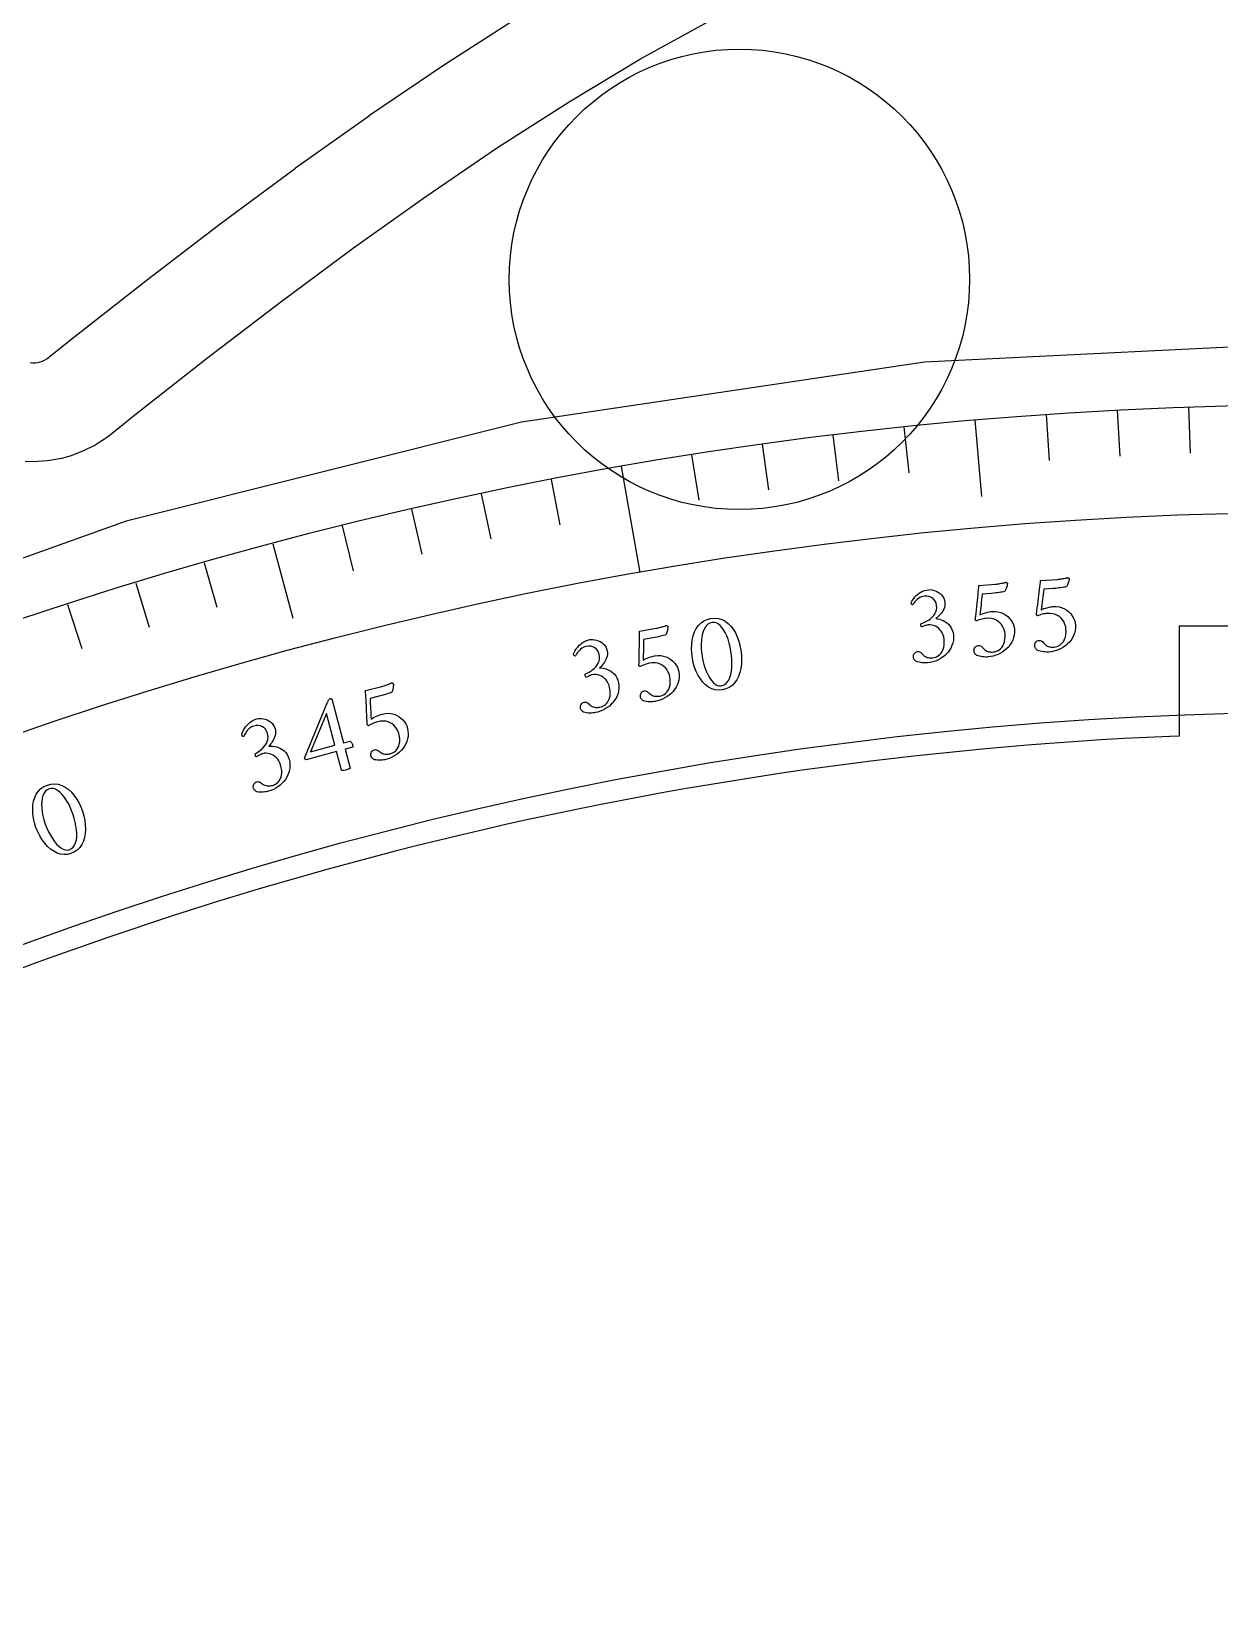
# Model space of a CAD drawing. Header units: millimetres. Extents: x -50 to 50, y -50 to 64.
# Drawn here: x -15.81 to -1.36, y 35.23 to 54.28 of the extents above; entities that cross this region are included whole.
import ezdxf

# ---------------------------------------------------------------- set-up
doc = ezdxf.new("R2010")
doc.units = ezdxf.units.MM
for name, color, linetype in [('CUT_INNER', 6, 'Continuous'), ('CUT_OUTER', 1, 'Continuous'), ('ENGRAVE', 7, 'Continuous'), ('ENGRAVE_FINE', 8, 'Continuous'), ('TEXT', 5, 'Continuous')]:
    doc.layers.add(name, color=color, linetype=linetype)

msp = doc.modelspace()

# ---------------------------------------------------------------- linework, layer by layer
at = {"layer": 'CUT_INNER'}
msp.add_lwpolyline([(1.85, 47.05), (-1.85, 47.05), (-1.85, 45.7124), (-1.9644, 45.7078), (-2.2448, 45.6949), (-2.5252, 45.6803), (-2.8054, 45.6639), (-3.0856, 45.6458), (-3.3656, 45.626), (-3.6455, 45.6045), (-3.9252, 45.5813), (-4.2048, 45.5564), (-4.4843, 45.5297), (-4.7636, 45.5013), (-5.0427, 45.4712), (-5.3216, 45.4394), (-5.6003, 45.4059), (-5.8788, 45.3707), (-6.1571, 45.3338), (-6.4351, 45.2952), (-6.7129, 45.2548), (-6.9905, 45.2128), (-7.2678, 45.169), (-7.5448, 45.1236), (-7.8215, 45.0765), (-8.0979, 45.0276), (-8.3741, 44.9771), (-8.6499, 44.9248), (-8.9254, 44.8709), (-9.2005, 44.8153), (-9.4753, 44.758), (-9.7498, 44.699), (-10.0239, 44.6384), (-10.2976, 44.576), (-10.5709, 44.512), (-10.8438, 44.4463), (-11.1163, 44.3789), (-11.3884, 44.3099), (-11.6601, 44.2392), (-11.9313, 44.1668), (-12.2021, 44.0928), (-12.4724, 44.0171), (-12.7423, 43.9397), (-13.0116, 43.8607), (-13.2805, 43.78), (-13.5489, 43.6977), (-13.8168, 43.6138), (-14.0841, 43.5282), (-14.3509, 43.4409), (-14.6172, 43.352), (-14.8829, 43.2615), (-15.1481, 43.1694), (-15.4127, 43.0756), (-15.6767, 42.9803), (-15.9402, 42.8833)], dxfattribs=at)
msp.add_circle((-7.2, 51.2658), 2.8, dxfattribs=at)
at = {"layer": 'CUT_OUTER'}
msp.add_lwpolyline([(-15.8267, 50.2544), (-15.7967, 50.252), (-15.7666, 50.2527), (-15.7367, 50.2564), (-15.7074, 50.2631), (-15.6789, 50.2726), (-15.6514, 50.285), (-15.6254, 50.3001), (-15.601, 50.3177), (-15.3011, 50.5576), (-14.4007, 51.2645), (-14.3993, 51.2656), (-13.5009, 51.9531), (-13.4991, 51.9545), (-12.6011, 52.6197), (-12.5988, 52.6214), (-11.7014, 53.2601), (-11.6986, 53.2621), (-10.8016, 53.8704), (-10.7983, 53.8726), (-9.9019, 54.4469)], dxfattribs=at)
at = {"layer": 'ENGRAVE'}
for points in [[(-15.8898, 49.0557), (-15.7695, 49.0523), (-15.7394, 49.053), (-15.6194, 49.0618), (-15.5895, 49.0655), (-15.471, 49.0862), (-15.4417, 49.0929), (-15.3258, 49.1254), (-15.2973, 49.1349), (-15.1852, 49.1789), (-15.1578, 49.1912), (-15.0507, 49.2462), (-15.0247, 49.2613), (-14.9236, 49.3266), (-14.8992, 49.3442), (-14.8513, 49.3807), (-14.5557, 49.6172), (-13.6655, 50.3161), (-12.7791, 50.9945), (-11.896, 51.6487), (-11.0166, 52.2746), (-10.141, 52.8685), (-9.2697, 53.4267), (-8.403, 53.946), (-7.5411, 54.4234)], [(0, 50.5), (-4.9499, 50.2568), (-9.8521, 49.5297), (-14.6594, 48.3255), (-18.1834, 47.0646)], [(-4.3356, 49.5557), (-4.2541, 48.6243)], [(-8.6381, 48.9893), (-8.4108, 47.7001)], [(-12.875, 48.05), (-12.633, 47.1468)]]:
    msp.add_lwpolyline(points, dxfattribs=at)
for radius in [49.745, 48.436, 46.005]:
    msp.add_circle((0, 0), radius, dxfattribs=at)
at = {"layer": 'ENGRAVE_FINE'}
for points in [[(-3.47, 49.6238), (-3.4309, 49.0642)], [(-2.6035, 49.6768), (-2.5741, 49.1166)], [(-1.7361, 49.7147), (-1.7165, 49.154)], [(-6.0624, 49.3742), (-5.994, 48.8174)], [(-5.1998, 49.4725), (-5.1411, 48.9146)], [(-6.9232, 49.2609), (-6.8451, 48.7053)], [(-7.7818, 49.1326), (-7.6941, 48.5785)], [(-9.4918, 48.831), (-9.3847, 48.2804)], [(-10.3426, 48.658), (-10.2259, 48.1092)], [(-11.1902, 48.47), (-11.064, 47.9234)], [(-12.0344, 48.2674), (-11.8987, 47.723)], [(-13.7116, 47.818), (-13.5569, 47.2787)], [(-14.544, 47.5714), (-14.38, 47.0349)], [(-15.3721, 47.3103), (-15.1987, 46.7768)]]:
    msp.add_lwpolyline(points, dxfattribs=at)
at = {"layer": 'TEXT'}
for points in [[(-3.3858, 47.2856), (-3.3465, 47.2861), (-3.3099, 47.2819), (-3.2761, 47.2728), (-3.2451, 47.259), (-3.217, 47.2416), (-3.192, 47.2215), (-3.1701, 47.1988), (-3.1513, 47.1736), (-3.136, 47.1467), (-3.1245, 47.1191), (-3.1168, 47.0909), (-3.113, 47.0619), (-3.1126, 47.0277), (-3.1161, 46.995), (-3.1234, 46.9636), (-3.1346, 46.9336), (-3.1489, 46.9054), (-3.1659, 46.879), (-3.1853, 46.8545), (-3.2074, 46.832), (-3.2315, 46.8116), (-3.2572, 46.7934), (-3.2846, 46.7774), (-3.3135, 46.7636), (-3.3436, 46.7523), (-3.3741, 46.7435), (-3.4052, 46.7373), (-3.4369, 46.7337), (-3.4509, 46.7332), (-3.4666, 46.7334), (-3.4841, 46.7345), (-3.5033, 46.7365), (-3.5229, 46.7394), (-3.5417, 46.7436), (-3.5596, 46.7489), (-3.5766, 46.7555), (-3.5799, 46.758), (-3.5841, 46.7619), (-3.589, 46.7671), (-3.5947, 46.7737), (-3.6002, 46.7811), (-3.6043, 46.7888), (-3.607, 46.7967), (-3.6083, 46.8049), (-3.6083, 46.819), (-3.606, 46.8318), (-3.6014, 46.8433), (-3.5946, 46.8537), (-3.5862, 46.8623), (-3.577, 46.8687), (-3.5671, 46.8729), (-3.5563, 46.8748), (-3.5431, 46.8745), (-3.5311, 46.8713), (-3.5203, 46.8653), (-3.5109, 46.8565), (-3.5021, 46.8466), (-3.4932, 46.8373), (-3.4843, 46.8287), (-3.4754, 46.8206), (-3.4645, 46.8123), (-3.4528, 46.8056), (-3.4402, 46.8005), (-3.4268, 46.7968), (-3.4131, 46.7945), (-3.3995, 46.793), (-3.3861, 46.7926), (-3.3728, 46.793), (-3.3548, 46.7956), (-3.3369, 46.8007), (-3.3191, 46.8083), (-3.3014, 46.8185), (-3.2845, 46.8315), (-3.2694, 46.8477), (-3.2559, 46.8671), (-3.2442, 46.8898), (-3.235, 46.9158), (-3.2291, 46.9456), (-3.2267, 46.9791), (-3.2277, 47.0163), (-3.2305, 47.0381), (-3.2361, 47.0601), (-3.2445, 47.0823), (-3.2555, 47.1048), (-3.2695, 47.1265), (-3.2867, 47.1461), (-3.3069, 47.1638), (-3.3303, 47.1795), (-3.3572, 47.192), (-3.3877, 47.2001), (-3.4221, 47.2038), (-3.4601, 47.2031), (-3.4723, 47.2018), (-3.4863, 47.1996), (-3.5021, 47.1965), (-3.5199, 47.1924), (-3.5372, 47.1878), (-3.5519, 47.1832), (-3.564, 47.1784), (-3.5734, 47.1736), (-3.5755, 47.1739), (-3.5775, 47.1749), (-3.5796, 47.1767), (-3.5816, 47.1793), (-3.5833, 47.1824), (-3.5847, 47.1856), (-3.5856, 47.1889), (-3.5861, 47.1923), (-3.5813, 47.2312), (-3.5765, 47.2702), (-3.5716, 47.3091), (-3.5668, 47.348), (-3.562, 47.3863), (-3.5574, 47.4232), (-3.553, 47.4588), (-3.5487, 47.4931), (-3.5447, 47.5252), (-3.5414, 47.5542), (-3.5385, 47.58), (-3.5363, 47.6027), (-3.3328, 47.6174), (-3.3186, 47.6186), (-3.3043, 47.6201), (-3.2898, 47.622), (-3.2751, 47.6242), (-3.261, 47.6266), (-3.2481, 47.629), (-3.2365, 47.6315), (-3.2261, 47.6339), (-3.2175, 47.636), (-3.2114, 47.6375), (-3.2077, 47.6384), (-3.2065, 47.6387), (-3.203, 47.6369), (-3.1997, 47.6353), (-3.1967, 47.6338), (-3.194, 47.6325), (-3.1918, 47.6311), (-3.1901, 47.6293), (-3.189, 47.6271), (-3.1885, 47.6245), (-3.1886, 47.6215), (-3.1893, 47.6169), (-3.1904, 47.6106), (-3.192, 47.6025), (-3.1942, 47.5934), (-3.1968, 47.5838), (-3.1999, 47.5737), (-3.2036, 47.5632), (-3.2077, 47.5528), (-3.2123, 47.543), (-3.2174, 47.5339), (-3.223, 47.5255), (-3.2377, 47.5231), (-3.2538, 47.5206), (-3.2713, 47.5179), (-3.2903, 47.5152), (-3.3108, 47.5126), (-3.3331, 47.5101), (-3.3572, 47.5079), (-3.3831, 47.5059), (-3.4987, 47.4975), (-3.5027, 47.4663), (-3.5066, 47.4347), (-3.5104, 47.4029), (-3.5141, 47.3709), (-3.5178, 47.3391), (-3.5216, 47.3081), (-3.5256, 47.2779), (-3.5297, 47.2484), (-3.515, 47.2549), (-3.498, 47.2611), (-3.4789, 47.2671), (-3.4575, 47.2727), (-3.4361, 47.2776), (-3.417, 47.2814), (-3.4002, 47.2841), (-3.3858, 47.2856)], [(-4.8987, 47.4917), (-4.8805, 47.4923), (-4.8612, 47.4905), (-4.8407, 47.4862), (-4.8192, 47.4795), (-4.7976, 47.4703), (-4.7774, 47.4586), (-4.7584, 47.4444), (-4.7407, 47.4276), (-4.7254, 47.4084), (-4.7137, 47.3868), (-4.7056, 47.3626), (-4.701, 47.336), (-4.7003, 47.3148), (-4.7024, 47.2941), (-4.7072, 47.274), (-4.7149, 47.2545), (-4.7245, 47.2359), (-4.7353, 47.2184), (-4.7473, 47.202), (-4.7604, 47.1867), (-4.7738, 47.1727), (-4.7866, 47.1602), (-4.7987, 47.1491), (-4.8101, 47.1395), (-4.7897, 47.1375), (-4.7684, 47.1329), (-4.7462, 47.1257), (-4.7229, 47.116), (-4.7, 47.1037), (-4.6784, 47.0887), (-4.6583, 47.0709), (-4.6395, 47.0505), (-4.6234, 47.0273), (-4.6109, 47.0012), (-4.6021, 46.9721), (-4.597, 46.9402), (-4.5956, 46.906), (-4.598, 46.8732), (-4.6043, 46.8416), (-4.6145, 46.8113), (-4.628, 46.7826), (-4.6441, 46.7557), (-4.6628, 46.7306), (-4.6841, 46.7074), (-4.7075, 46.6862), (-4.7327, 46.6672), (-4.7595, 46.6504), (-4.788, 46.6357), (-4.8177, 46.6235), (-4.848, 46.6137), (-4.8789, 46.6065), (-4.9104, 46.6019), (-4.9244, 46.6009), (-4.9401, 46.6007), (-4.9576, 46.6013), (-4.9769, 46.6026), (-4.9966, 46.6049), (-5.0154, 46.6085), (-5.0335, 46.6133), (-5.0507, 46.6193), (-5.0541, 46.6217), (-5.0584, 46.6255), (-5.0635, 46.6305), (-5.0694, 46.6369), (-5.0751, 46.6441), (-5.0794, 46.6517), (-5.0824, 46.6595), (-5.084, 46.6677), (-5.0844, 46.6817), (-5.0825, 46.6946), (-5.0783, 46.7063), (-5.0718, 46.7169), (-5.0637, 46.7257), (-5.0547, 46.7324), (-5.0449, 46.7369), (-5.0342, 46.7392), (-5.021, 46.7393), (-5.0089, 46.7365), (-4.998, 46.7308), (-4.9883, 46.7223), (-4.9791, 46.7127), (-4.97, 46.7037), (-4.9608, 46.6953), (-4.9516, 46.6876), (-4.9405, 46.6796), (-4.9286, 46.6733), (-4.9159, 46.6685), (-4.9024, 46.6653), (-4.8885, 46.6634), (-4.8749, 46.6624), (-4.8615, 46.6624), (-4.8482, 46.6633), (-4.8303, 46.6664), (-4.8126, 46.672), (-4.795, 46.6802), (-4.7776, 46.6909), (-4.7612, 46.7045), (-4.7466, 46.7212), (-4.7337, 46.741), (-4.7227, 46.764), (-4.7143, 46.7903), (-4.7094, 46.8203), (-4.7081, 46.8539), (-4.7102, 46.891), (-4.7145, 46.9179), (-4.7218, 46.9427), (-4.732, 46.9656), (-4.7452, 46.9866), (-4.7607, 47.0054), (-4.7778, 47.0218), (-4.7965, 47.0358), (-4.8169, 47.0475), (-4.8382, 47.0563), (-4.8599, 47.062), (-4.8818, 47.0645), (-4.904, 47.0638), (-4.9151, 47.0622), (-4.9263, 47.0597), (-4.9375, 47.0563), (-4.9486, 47.0521), (-4.9592, 47.0477), (-4.9684, 47.044), (-4.9764, 47.041), (-4.9832, 47.0386), (-4.9875, 47.044), (-4.9908, 47.0501), (-4.9931, 47.0568), (-4.9944, 47.0641), (-4.9947, 47.0686), (-4.9946, 47.0725), (-4.994, 47.0758), (-4.9931, 47.0783), (-4.9669, 47.0882), (-4.9416, 47.0996), (-4.9172, 47.1124), (-4.8936, 47.1267), (-4.8717, 47.1426), (-4.8523, 47.16), (-4.8355, 47.179), (-4.8212, 47.1995), (-4.8101, 47.2219), (-4.8031, 47.2462), (-4.8, 47.2725), (-4.801, 47.3007), (-4.806, 47.3265), (-4.8155, 47.3495), (-4.8296, 47.3697), (-4.8482, 47.3873), (-4.8701, 47.401), (-4.8942, 47.4099), (-4.9205, 47.4141), (-4.9489, 47.4134), (-4.9699, 47.4099), (-4.9892, 47.4041), (-5.0068, 47.3958), (-5.0228, 47.3852), (-5.037, 47.3734), (-5.0496, 47.3616), (-5.0604, 47.3498), (-5.0696, 47.3381), (-5.0773, 47.3273), (-5.0837, 47.3188), (-5.0888, 47.3124), (-5.0927, 47.3082), (-5.0956, 47.3085), (-5.0986, 47.31), (-5.1017, 47.3127), (-5.105, 47.3167), (-5.1079, 47.3213), (-5.1102, 47.326), (-5.1118, 47.3307), (-5.1127, 47.3355), (-5.1031, 47.3526), (-5.092, 47.3696), (-5.0794, 47.3865), (-5.0652, 47.4032), (-5.0496, 47.4194), (-5.0324, 47.4345), (-5.0139, 47.4485), (-4.9938, 47.4614), (-4.9723, 47.4726), (-4.9493, 47.4814), (-4.9247, 47.4877), (-4.8987, 47.4917)], [(-4.1318, 47.2263), (-4.0925, 47.2274), (-4.0558, 47.2237), (-4.0219, 47.2152), (-3.9907, 47.2019), (-3.9623, 47.1849), (-3.937, 47.1652), (-3.9147, 47.1429), (-3.8956, 47.118), (-3.8798, 47.0913), (-3.8679, 47.0639), (-3.8598, 47.0358), (-3.8555, 47.0069), (-3.8546, 46.9727), (-3.8575, 46.9399), (-3.8644, 46.9084), (-3.875, 46.8783), (-3.889, 46.8498), (-3.9055, 46.8232), (-3.9245, 46.7984), (-3.9462, 46.7755), (-3.97, 46.7547), (-3.9954, 46.7361), (-4.0225, 46.7197), (-4.0513, 46.7055), (-4.0812, 46.6937), (-4.1116, 46.6844), (-4.1426, 46.6778), (-4.1741, 46.6736), (-4.1882, 46.6729), (-4.2039, 46.6729), (-4.2214, 46.6737), (-4.2406, 46.6754), (-4.2603, 46.678), (-4.2791, 46.6819), (-4.2971, 46.6869), (-4.3142, 46.6932), (-4.3176, 46.6957), (-4.3218, 46.6995), (-4.3268, 46.7047), (-4.3326, 46.7111), (-4.3382, 46.7184), (-4.3424, 46.726), (-4.3452, 46.7339), (-4.3467, 46.7421), (-4.3469, 46.7562), (-4.3448, 46.769), (-4.3404, 46.7806), (-4.3337, 46.7911), (-4.3255, 46.7998), (-4.3164, 46.8064), (-4.3065, 46.8107), (-4.2958, 46.8128), (-4.2825, 46.8127), (-4.2705, 46.8097), (-4.2597, 46.8039), (-4.2501, 46.7953), (-4.2411, 46.7855), (-4.2321, 46.7763), (-4.2231, 46.7678), (-4.214, 46.7599), (-4.203, 46.7518), (-4.1912, 46.7453), (-4.1786, 46.7403), (-4.1651, 46.7369), (-4.1513, 46.7348), (-4.1377, 46.7335), (-4.1243, 46.7333), (-4.1111, 46.734), (-4.0931, 46.7368), (-4.0753, 46.7422), (-4.0576, 46.7501), (-4.04, 46.7605), (-4.0234, 46.7738), (-4.0085, 46.7903), (-3.9953, 46.8099), (-3.9839, 46.8327), (-3.9751, 46.8589), (-3.9698, 46.8888), (-3.9679, 46.9223), (-3.9695, 46.9595), (-3.9727, 46.9812), (-3.9786, 47.0031), (-3.9873, 47.0253), (-3.9987, 47.0476), (-4.013, 47.069), (-4.0305, 47.0884), (-4.051, 47.1057), (-4.0747, 47.1211), (-4.1017, 47.1331), (-4.1324, 47.1408), (-4.1668, 47.1439), (-4.2048, 47.1426), (-4.2169, 47.1411), (-4.2309, 47.1387), (-4.2467, 47.1353), (-4.2644, 47.1309), (-4.2817, 47.1261), (-4.2963, 47.1212), (-4.3083, 47.1163), (-4.3176, 47.1114), (-4.3197, 47.1116), (-4.3217, 47.1126), (-4.3238, 47.1143), (-4.3258, 47.1169), (-4.3277, 47.12), (-4.3291, 47.1231), (-4.33, 47.1264), (-4.3306, 47.1298), (-4.3264, 47.1688), (-4.3222, 47.2078), (-4.318, 47.2468), (-4.3138, 47.2858), (-4.3096, 47.3242), (-4.3056, 47.3612), (-4.3017, 47.3968), (-4.2979, 47.4312), (-4.2945, 47.4633), (-4.2916, 47.4923), (-4.2892, 47.5182), (-4.2873, 47.541), (-4.0841, 47.5589), (-4.0699, 47.5603), (-4.0556, 47.562), (-4.0411, 47.5641), (-4.0265, 47.5666), (-4.0124, 47.5692), (-3.9995, 47.5718), (-3.9879, 47.5744), (-3.9776, 47.577), (-3.9691, 47.5793), (-3.963, 47.5809), (-3.9593, 47.5818), (-3.9581, 47.5821), (-3.9545, 47.5804), (-3.9513, 47.5789), (-3.9483, 47.5774), (-3.9455, 47.5762), (-3.9432, 47.5748), (-3.9415, 47.573), (-3.9404, 47.5708), (-3.9399, 47.5682), (-3.94, 47.5653), (-3.9405, 47.5606), (-3.9415, 47.5543), (-3.943, 47.5462), (-3.945, 47.5371), (-3.9475, 47.5274), (-3.9505, 47.5173), (-3.954, 47.5067), (-3.9579, 47.4962), (-3.9624, 47.4864), (-3.9673, 47.4772), (-3.9728, 47.4687), (-3.9874, 47.466), (-4.0035, 47.4633), (-4.021, 47.4604), (-4.0399, 47.4574), (-4.0604, 47.4544), (-4.0827, 47.4516), (-4.1067, 47.449), (-4.1326, 47.4466), (-4.248, 47.4364), (-4.2516, 47.4051), (-4.255, 47.3735), (-4.2583, 47.3416), (-4.2614, 47.3095), (-4.2646, 47.2777), (-4.268, 47.2466), (-4.2714, 47.2164), (-4.2751, 47.1868), (-4.2605, 47.1936), (-4.2436, 47.2), (-4.2246, 47.2063), (-4.2032, 47.2123), (-4.182, 47.2175), (-4.1629, 47.2216), (-4.1462, 47.2245), (-4.1318, 47.2263)], [(-8.2321, 46.6865), (-8.193, 46.691), (-8.1562, 46.6905), (-8.1217, 46.685), (-8.0894, 46.6745), (-8.0596, 46.66), (-8.0327, 46.6426), (-8.0086, 46.6223), (-7.9873, 46.5991), (-7.9693, 46.574), (-7.9551, 46.5477), (-7.9445, 46.5204), (-7.9377, 46.492), (-7.9338, 46.458), (-7.9339, 46.4251), (-7.938, 46.3931), (-7.946, 46.3622), (-7.9574, 46.3326), (-7.9715, 46.3046), (-7.9884, 46.2783), (-8.008, 46.2536), (-8.0298, 46.2308), (-8.0536, 46.21), (-8.0791, 46.1913), (-8.1065, 46.1747), (-8.1352, 46.1603), (-8.1648, 46.1484), (-8.195, 46.1391), (-8.2261, 46.1322), (-8.24, 46.1302), (-8.2557, 46.1289), (-8.2732, 46.1282), (-8.2925, 46.1282), (-8.3123, 46.1291), (-8.3314, 46.1313), (-8.3497, 46.1347), (-8.3674, 46.1395), (-8.3709, 46.1417), (-8.3754, 46.1451), (-8.3809, 46.1498), (-8.3873, 46.1558), (-8.3935, 46.1626), (-8.3983, 46.1698), (-8.4018, 46.1774), (-8.404, 46.1854), (-8.4054, 46.1994), (-8.4045, 46.2124), (-8.4011, 46.2243), (-8.3954, 46.2353), (-8.3879, 46.2448), (-8.3794, 46.2521), (-8.37, 46.2573), (-8.3595, 46.2603), (-8.3462, 46.2613), (-8.334, 46.2594), (-8.3227, 46.2545), (-8.3124, 46.2468), (-8.3026, 46.2378), (-8.2928, 46.2295), (-8.2831, 46.2218), (-8.2734, 46.2147), (-8.2617, 46.2076), (-8.2494, 46.2021), (-8.2364, 46.1983), (-8.2227, 46.196), (-8.2087, 46.1951), (-8.1951, 46.1951), (-8.1817, 46.196), (-8.1685, 46.1978), (-8.1509, 46.2022), (-8.1336, 46.2091), (-8.1167, 46.2186), (-8.1001, 46.2305), (-8.0846, 46.2452), (-8.0713, 46.2628), (-8.0599, 46.2835), (-8.0505, 46.3073), (-8.044, 46.3342), (-8.0413, 46.3644), (-8.0423, 46.398), (-8.0471, 46.4349), (-8.0522, 46.4562), (-8.06, 46.4775), (-8.0706, 46.4988), (-8.0839, 46.52), (-8.1001, 46.5401), (-8.1192, 46.5579), (-8.1411, 46.5734), (-8.166, 46.5866), (-8.194, 46.5963), (-8.2253, 46.6012), (-8.2598, 46.6014), (-8.2976, 46.5968), (-8.3095, 46.5942), (-8.3232, 46.5906), (-8.3387, 46.5858), (-8.3559, 46.5799), (-8.3727, 46.5736), (-8.3868, 46.5674), (-8.3983, 46.5615), (-8.4072, 46.5558), (-8.4093, 46.5558), (-8.4114, 46.5566), (-8.4136, 46.5582), (-8.4159, 46.5606), (-8.418, 46.5635), (-8.4196, 46.5665), (-8.4209, 46.5697), (-8.4217, 46.5731), (-8.4209, 46.6123), (-8.4202, 46.6515), (-8.4194, 46.6907), (-8.4186, 46.7299), (-8.4178, 46.7685), (-8.417, 46.8057), (-8.4162, 46.8416), (-8.4155, 46.8761), (-8.4149, 46.9084), (-8.4145, 46.9376), (-8.4143, 46.9636), (-8.4144, 46.9864), (-8.2136, 47.0219), (-8.1996, 47.0246), (-8.1854, 47.0276), (-8.1712, 47.0309), (-8.1568, 47.0346), (-8.143, 47.0385), (-8.1305, 47.0422), (-8.1191, 47.0458), (-8.1091, 47.0493), (-8.1008, 47.0523), (-8.0948, 47.0544), (-8.0913, 47.0557), (-8.0901, 47.0561), (-8.0864, 47.0547), (-8.083, 47.0534), (-8.0799, 47.0523), (-8.077, 47.0513), (-8.0746, 47.0501), (-8.0728, 47.0484), (-8.0715, 47.0464), (-8.0707, 47.0438), (-8.0706, 47.0409), (-8.0707, 47.0362), (-8.0712, 47.0298), (-8.072, 47.0216), (-8.0731, 47.0123), (-8.0748, 47.0025), (-8.0769, 46.9922), (-8.0794, 46.9813), (-8.0824, 46.9705), (-8.086, 46.9603), (-8.0901, 46.9507), (-8.0948, 46.9418), (-8.1092, 46.9379), (-8.125, 46.9337), (-8.1422, 46.9293), (-8.1607, 46.9247), (-8.1809, 46.9199), (-8.2028, 46.9152), (-8.2266, 46.9105), (-8.2521, 46.9059), (-8.3662, 46.8856), (-8.367, 46.8541), (-8.3676, 46.8224), (-8.3682, 46.7903), (-8.3685, 46.7581), (-8.3689, 46.7261), (-8.3695, 46.6949), (-8.3704, 46.6644), (-8.3714, 46.6347), (-8.3575, 46.6427), (-8.3412, 46.6506), (-8.3228, 46.6584), (-8.3021, 46.6663), (-8.2813, 46.6734), (-8.2627, 46.6791), (-8.2463, 46.6835), (-8.2321, 46.6865)], [(-7.5472, 47.142), (-7.5002, 47.1457), (-7.4558, 47.1413), (-7.414, 47.1289), (-7.3748, 47.1084), (-7.3386, 47.0811), (-7.3057, 47.0482), (-7.2761, 47.0098), (-7.2498, 46.9658), (-7.227, 46.9175), (-7.2082, 46.8663), (-7.1934, 46.812), (-7.1824, 46.7547), (-7.1757, 46.6968), (-7.1737, 46.6406), (-7.1764, 46.586), (-7.1837, 46.5331), (-7.1956, 46.4832), (-7.2121, 46.4374), (-7.2332, 46.3959), (-7.2589, 46.3587), (-7.2892, 46.327), (-7.3241, 46.3022), (-7.3638, 46.2844), (-7.4081, 46.2735), (-7.4525, 46.2702), (-7.495, 46.2749), (-7.5356, 46.2875), (-7.5744, 46.3082), (-7.6108, 46.3355), (-7.6441, 46.3683), (-7.6744, 46.4065), (-7.7017, 46.4502), (-7.7255, 46.4981), (-7.7452, 46.5491), (-7.761, 46.6031), (-7.7728, 46.6602), (-7.7802, 46.718), (-7.7829, 46.7743), (-7.7808, 46.8289), (-7.774, 46.8819), (-7.7623, 46.9319), (-7.7459, 46.9778), (-7.7245, 47.0193), (-7.6983, 47.0566), (-7.6673, 47.0883), (-7.6318, 47.1131), (-7.5918, 47.131), (-7.5472, 47.142)], [(-7.5322, 47.0934), (-7.5593, 47.0857), (-7.5834, 47.0719), (-7.6044, 47.0519), (-7.6223, 47.0258), (-7.6372, 46.9945), (-7.6489, 46.9593), (-7.6576, 46.92), (-7.6631, 46.8767), (-7.6656, 46.8305), (-7.6648, 46.7822), (-7.6608, 46.732), (-7.6537, 46.6799), (-7.6439, 46.6288), (-7.6317, 46.5802), (-7.6171, 46.5343), (-7.6001, 46.491), (-7.5813, 46.4514), (-7.5612, 46.4164), (-7.5399, 46.3862), (-7.5173, 46.3607), (-7.494, 46.3409), (-7.4702, 46.3279), (-7.4461, 46.3217), (-7.4216, 46.3223), (-7.3931, 46.3303), (-7.3684, 46.3446), (-7.3472, 46.3652), (-7.3297, 46.3921), (-7.3156, 46.4243), (-7.3047, 46.4605), (-7.2969, 46.5008), (-7.2923, 46.5452), (-7.2908, 46.5924), (-7.292, 46.6412), (-7.296, 46.6914), (-7.3028, 46.7432), (-7.3122, 46.7948), (-7.3239, 46.8434), (-7.3379, 46.8888), (-7.3542, 46.9311), (-7.3724, 46.9696), (-7.392, 47.0034), (-7.413, 47.0326), (-7.4355, 47.0571), (-7.4589, 47.076), (-7.4829, 47.0883), (-7.5073, 47.0941), (-7.5322, 47.0934)], [(-9.0192, 46.884), (-9.0012, 46.8862), (-8.9818, 46.8861), (-8.961, 46.8836), (-8.9389, 46.8788), (-8.9167, 46.8715), (-8.8955, 46.8616), (-8.8753, 46.8491), (-8.8562, 46.834), (-8.8393, 46.8162), (-8.8258, 46.7956), (-8.8156, 46.7723), (-8.8087, 46.7462), (-8.8062, 46.7251), (-8.8064, 46.7043), (-8.8095, 46.6839), (-8.8154, 46.6638), (-8.8234, 46.6444), (-8.8327, 46.626), (-8.8432, 46.6087), (-8.8549, 46.5923), (-8.867, 46.5772), (-8.8786, 46.5636), (-8.8897, 46.5515), (-8.9003, 46.5409), (-8.8798, 46.5406), (-8.8582, 46.5379), (-8.8354, 46.5327), (-8.8114, 46.5251), (-8.7874, 46.5148), (-8.7646, 46.5017), (-8.743, 46.4858), (-8.7226, 46.4671), (-8.7045, 46.4454), (-8.6898, 46.4205), (-8.6785, 46.3923), (-8.6706, 46.3609), (-8.6662, 46.327), (-8.6658, 46.2941), (-8.6693, 46.2621), (-8.6769, 46.231), (-8.6878, 46.2012), (-8.7014, 46.173), (-8.7179, 46.1464), (-8.7371, 46.1214), (-8.7586, 46.0983), (-8.782, 46.0772), (-8.8073, 46.058), (-8.8344, 46.041), (-8.8629, 46.0261), (-8.8922, 46.0138), (-8.9223, 46.004), (-8.9533, 45.9966), (-8.9672, 45.9944), (-8.9829, 45.9928), (-9.0003, 45.9919), (-9.0196, 45.9915), (-9.0394, 45.9921), (-9.0586, 45.994), (-9.0769, 45.9972), (-9.0946, 46.0017), (-9.0982, 46.0038), (-9.1028, 46.0072), (-9.1083, 46.0118), (-9.1148, 46.0176), (-9.1211, 46.0243), (-9.1261, 46.0314), (-9.1297, 46.039), (-9.132, 46.047), (-9.1336, 46.0609), (-9.1329, 46.0739), (-9.1297, 46.086), (-9.1241, 46.097), (-9.1168, 46.1066), (-9.1085, 46.114), (-9.0991, 46.1194), (-9.0887, 46.1226), (-9.0755, 46.1238), (-9.0632, 46.1221), (-9.0518, 46.1174), (-9.0414, 46.1098), (-9.0315, 46.101), (-9.0216, 46.0928), (-9.0117, 46.0853), (-9.0019, 46.0783), (-8.9901, 46.0714), (-8.9777, 46.0661), (-8.9646, 46.0625), (-8.9509, 46.0605), (-8.9369, 46.0598), (-8.9233, 46.06), (-8.9099, 46.0611), (-8.8968, 46.0631), (-8.8792, 46.0678), (-8.862, 46.075), (-8.8452, 46.0847), (-8.8288, 46.0969), (-8.8136, 46.1118), (-8.8005, 46.1297), (-8.7895, 46.1506), (-8.7805, 46.1744), (-8.7744, 46.2014), (-8.7722, 46.2317), (-8.7737, 46.2652), (-8.7791, 46.3021), (-8.7857, 46.3284), (-8.7951, 46.3526), (-8.8073, 46.3745), (-8.8223, 46.3942), (-8.8394, 46.4116), (-8.8578, 46.4264), (-8.8777, 46.4388), (-8.899, 46.4486), (-8.9211, 46.4556), (-8.9431, 46.4594), (-8.9651, 46.4599), (-8.9872, 46.4573), (-8.9982, 46.4547), (-9.0091, 46.4513), (-9.0199, 46.4469), (-9.0307, 46.4417), (-9.0408, 46.4365), (-9.0497, 46.432), (-9.0574, 46.4282), (-9.0639, 46.4253), (-9.0687, 46.4303), (-9.0725, 46.4361), (-9.0753, 46.4425), (-9.0773, 46.4497), (-9.078, 46.4542), (-9.0782, 46.4581), (-9.0779, 46.4614), (-9.0772, 46.464), (-9.052, 46.4761), (-9.0278, 46.4896), (-9.0046, 46.5046), (-8.9823, 46.5209), (-8.9619, 46.5386), (-8.9441, 46.5576), (-8.929, 46.578), (-8.9165, 46.5997), (-8.9075, 46.623), (-8.9026, 46.6478), (-8.9018, 46.6742), (-8.9053, 46.7023), (-8.9125, 46.7275), (-8.924, 46.7496), (-8.9397, 46.7686), (-8.9598, 46.7844), (-8.9828, 46.7962), (-9.0076, 46.803), (-9.0342, 46.8048), (-9.0625, 46.8016), (-9.083, 46.7964), (-9.1018, 46.7888), (-9.1186, 46.7791), (-9.1335, 46.7672), (-9.1467, 46.7542), (-9.1582, 46.7413), (-9.168, 46.7286), (-9.1761, 46.7161), (-9.1828, 46.7047), (-9.1885, 46.6957), (-9.193, 46.6888), (-9.1965, 46.6843), (-9.1994, 46.6843), (-9.2025, 46.6856), (-9.2059, 46.688), (-9.2095, 46.6917), (-9.2128, 46.696), (-9.2155, 46.7005), (-9.2175, 46.7051), (-9.2188, 46.7098), (-9.2107, 46.7277), (-9.2012, 46.7455), (-9.1901, 46.7634), (-9.1774, 46.7814), (-9.1632, 46.7988), (-9.1475, 46.8154), (-9.1302, 46.8309), (-9.1113, 46.8456), (-9.0909, 46.8586), (-9.0687, 46.8693), (-9.0448, 46.8778), (-9.0192, 46.884)], [(-11.5454, 45.9793), (-11.5068, 45.9866), (-11.47, 45.9888), (-11.4352, 45.9858), (-11.4022, 45.9776), (-11.3715, 45.9652), (-11.3434, 45.9498), (-11.3179, 45.9313), (-11.295, 45.9097), (-11.2753, 45.8859), (-11.2592, 45.8607), (-11.2467, 45.8342), (-11.2379, 45.8064), (-11.2316, 45.7728), (-11.2293, 45.7399), (-11.2311, 45.7077), (-11.2369, 45.6763), (-11.2461, 45.6459), (-11.2582, 45.617), (-11.2731, 45.5896), (-11.2909, 45.5636), (-11.3111, 45.5392), (-11.3333, 45.5168), (-11.3575, 45.4964), (-11.3836, 45.4778), (-11.4112, 45.4614), (-11.4398, 45.4475), (-11.4694, 45.436), (-11.4999, 45.4269), (-11.5136, 45.4239), (-11.5292, 45.4215), (-11.5466, 45.4195), (-11.5658, 45.4181), (-11.5856, 45.4176), (-11.6048, 45.4184), (-11.6233, 45.4206), (-11.6413, 45.4241), (-11.645, 45.426), (-11.6497, 45.4291), (-11.6555, 45.4334), (-11.6623, 45.4389), (-11.6689, 45.4452), (-11.6743, 45.4521), (-11.6783, 45.4594), (-11.6811, 45.4673), (-11.6835, 45.4811), (-11.6835, 45.4941), (-11.681, 45.5063), (-11.676, 45.5177), (-11.6693, 45.5276), (-11.6613, 45.5355), (-11.6523, 45.5413), (-11.642, 45.5451), (-11.6289, 45.5471), (-11.6165, 45.5461), (-11.6049, 45.542), (-11.5941, 45.535), (-11.5837, 45.5268), (-11.5734, 45.5192), (-11.5631, 45.5122), (-11.5529, 45.5058), (-11.5408, 45.4995), (-11.5281, 45.495), (-11.5148, 45.4921), (-11.501, 45.4908), (-11.487, 45.4909), (-11.4734, 45.4918), (-11.4601, 45.4937), (-11.4471, 45.4965), (-11.4298, 45.5021), (-11.4131, 45.5102), (-11.3969, 45.5208), (-11.3811, 45.5339), (-11.3668, 45.5497), (-11.3547, 45.5683), (-11.3448, 45.5897), (-11.3372, 45.614), (-11.3327, 45.6413), (-11.3321, 45.6717), (-11.3355, 45.7051), (-11.343, 45.7416), (-11.3495, 45.7625), (-11.3589, 45.7832), (-11.3709, 45.8037), (-11.3857, 45.8239), (-11.4033, 45.8428), (-11.4236, 45.8591), (-11.4466, 45.873), (-11.4724, 45.8844), (-11.501, 45.8921), (-11.5325, 45.8948), (-11.5669, 45.8925), (-11.6043, 45.8852), (-11.616, 45.8818), (-11.6294, 45.8772), (-11.6445, 45.8713), (-11.6613, 45.8642), (-11.6776, 45.8567), (-11.6912, 45.8495), (-11.7023, 45.8428), (-11.7107, 45.8365), (-11.7128, 45.8363), (-11.715, 45.837), (-11.7173, 45.8384), (-11.7197, 45.8406), (-11.722, 45.8434), (-11.7239, 45.8463), (-11.7254, 45.8494), (-11.7264, 45.8526), (-11.7285, 45.8918), (-11.7305, 45.931), (-11.7325, 45.9702), (-11.7345, 46.0093), (-11.7365, 46.0479), (-11.7383, 46.085), (-11.7401, 46.1209), (-11.7419, 46.1554), (-11.7436, 46.1876), (-11.7453, 46.2167), (-11.747, 46.2427), (-11.7487, 46.2655), (-11.5509, 46.3152), (-11.5371, 46.3189), (-11.5232, 46.3229), (-11.5093, 46.3272), (-11.4952, 46.332), (-11.4817, 46.3368), (-11.4695, 46.3414), (-11.4584, 46.3458), (-11.4486, 46.35), (-11.4405, 46.3536), (-11.4348, 46.3561), (-11.4313, 46.3576), (-11.4302, 46.3581), (-11.4264, 46.357), (-11.4229, 46.356), (-11.4197, 46.3551), (-11.4168, 46.3542), (-11.4143, 46.3532), (-11.4124, 46.3517), (-11.4109, 46.3498), (-11.41, 46.3473), (-11.4096, 46.3444), (-11.4094, 46.3397), (-11.4094, 46.3332), (-11.4096, 46.325), (-11.4101, 46.3157), (-11.4111, 46.3058), (-11.4124, 46.2953), (-11.4142, 46.2843), (-11.4164, 46.2733), (-11.4193, 46.2629), (-11.4227, 46.2531), (-11.4267, 46.2438), (-11.4408, 46.2389), (-11.4562, 46.2336), (-11.473, 46.228), (-11.4912, 46.222), (-11.511, 46.2158), (-11.5325, 46.2096), (-11.5559, 46.2032), (-11.581, 46.1967), (-11.6934, 46.1684), (-11.6919, 46.1369), (-11.6903, 46.1052), (-11.6885, 46.0732), (-11.6866, 46.041), (-11.6847, 46.0091), (-11.6831, 45.9779), (-11.6818, 45.9474), (-11.6807, 45.9177), (-11.6673, 45.9267), (-11.6517, 45.9357), (-11.6339, 45.9449), (-11.6138, 45.9542), (-11.5936, 45.9627), (-11.5754, 45.9698), (-11.5594, 45.9753), (-11.5454, 45.9793)], [(-12.1797, 46.1669), (-12.1745, 46.1677), (-12.1698, 46.1673), (-12.1655, 46.1657), (-12.1618, 46.1629), (-12.1586, 46.1594), (-12.1561, 46.1558), (-12.1541, 46.1519), (-12.1527, 46.148), (-12.0156, 45.6273), (-11.9371, 45.6479), (-11.9335, 45.6478), (-11.9296, 45.6456), (-11.9253, 45.6413), (-11.9207, 45.6349), (-11.9161, 45.6271), (-11.912, 45.6184), (-11.9084, 45.6088), (-11.9054, 45.5984), (-11.9038, 45.5914), (-11.903, 45.5853), (-11.903, 45.5801), (-11.9038, 45.5757), (-11.9957, 45.5516), (-11.9348, 45.3204), (-11.9353, 45.32), (-11.9368, 45.3189), (-11.9392, 45.3172), (-11.9427, 45.3147), (-11.9485, 45.3116), (-11.9583, 45.3078), (-11.9719, 45.3036), (-11.9895, 45.2987), (-12.0102, 45.2939), (-12.0255, 45.2921), (-12.0352, 45.2931), (-12.0394, 45.297), (-12.0997, 45.5241), (-12.4708, 45.4238), (-12.4746, 45.4252), (-12.4781, 45.4271), (-12.4812, 45.4295), (-12.4841, 45.4325), (-12.4865, 45.4357), (-12.4885, 45.4387), (-12.49, 45.4416), (-12.491, 45.4444), (-12.2105, 46.1226), (-12.2079, 46.1279), (-12.2047, 46.1341), (-12.2011, 46.141), (-12.1969, 46.1486), (-12.1924, 46.1558), (-12.1881, 46.1612), (-12.1839, 46.1649), (-12.1797, 46.1669)], [(-13.0711, 45.9196), (-13.0533, 45.9233), (-13.034, 45.9248), (-13.0131, 45.9242), (-12.9907, 45.9213), (-12.9679, 45.916), (-12.9459, 45.908), (-12.9247, 45.8973), (-12.9044, 45.8839), (-12.886, 45.8676), (-12.8707, 45.8483), (-12.8585, 45.826), (-12.8494, 45.8006), (-12.845, 45.7797), (-12.8434, 45.759), (-12.8448, 45.7384), (-12.8489, 45.7179), (-12.8552, 45.6979), (-12.8628, 45.6788), (-12.8717, 45.6606), (-12.882, 45.6432), (-12.8928, 45.6271), (-12.9031, 45.6125), (-12.9131, 45.5995), (-12.9227, 45.5881), (-12.9023, 45.5896), (-12.8805, 45.5888), (-12.8574, 45.5856), (-12.8328, 45.5801), (-12.808, 45.5719), (-12.7842, 45.5609), (-12.7613, 45.5469), (-12.7393, 45.5301), (-12.7194, 45.51), (-12.7025, 45.4865), (-12.6888, 45.4594), (-12.6783, 45.4288), (-12.6709, 45.3954), (-12.6676, 45.3626), (-12.6683, 45.3304), (-12.6731, 45.2988), (-12.6814, 45.2682), (-12.6926, 45.2389), (-12.7066, 45.211), (-12.7236, 45.1845), (-12.743, 45.1595), (-12.7645, 45.1364), (-12.788, 45.1152), (-12.8135, 45.0958), (-12.8406, 45.0786), (-12.8687, 45.0637), (-12.8979, 45.0513), (-12.9281, 45.0413), (-12.9417, 45.0378), (-12.9572, 45.0349), (-12.9745, 45.0324), (-12.9937, 45.0304), (-13.0135, 45.0293), (-13.0327, 45.0295), (-13.0513, 45.0311), (-13.0693, 45.034), (-13.0731, 45.0358), (-13.078, 45.0387), (-13.0839, 45.0429), (-13.0908, 45.0481), (-13.0977, 45.0542), (-13.1032, 45.0609), (-13.1075, 45.0681), (-13.1105, 45.0759), (-13.1134, 45.0896), (-13.1137, 45.1026), (-13.1116, 45.1149), (-13.107, 45.1264), (-13.1006, 45.1366), (-13.0929, 45.1447), (-13.084, 45.1508), (-13.0739, 45.1549), (-13.0609, 45.1573), (-13.0485, 45.1567), (-13.0368, 45.153), (-13.0257, 45.1463), (-13.0151, 45.1384), (-13.0045, 45.1312), (-12.994, 45.1245), (-12.9836, 45.1184), (-12.9713, 45.1126), (-12.9584, 45.1084), (-12.9451, 45.1059), (-12.9312, 45.1051), (-12.9173, 45.1056), (-12.9037, 45.107), (-12.8905, 45.1093), (-12.8776, 45.1124), (-12.8605, 45.1186), (-12.844, 45.1273), (-12.8281, 45.1384), (-12.8128, 45.152), (-12.799, 45.1681), (-12.7875, 45.1871), (-12.7783, 45.2089), (-12.7714, 45.2334), (-12.7678, 45.2609), (-12.7682, 45.2912), (-12.7726, 45.3245), (-12.7812, 45.3607), (-12.7901, 45.3864), (-12.8015, 45.4097), (-12.8156, 45.4304), (-12.8322, 45.4488), (-12.8508, 45.4646), (-12.8705, 45.4777), (-12.8914, 45.4883), (-12.9134, 45.4963), (-12.936, 45.5013), (-12.9583, 45.5031), (-12.9803, 45.5018), (-13.002, 45.4972), (-13.0127, 45.4937), (-13.0233, 45.4893), (-13.0337, 45.484), (-13.044, 45.4779), (-13.0536, 45.4718), (-13.062, 45.4665), (-13.0694, 45.4622), (-13.0757, 45.4586), (-13.0808, 45.4632), (-13.0851, 45.4686), (-13.0885, 45.4748), (-13.0911, 45.4818), (-13.0922, 45.4863), (-13.0927, 45.4901), (-13.0928, 45.4934), (-13.0923, 45.4961), (-13.0682, 45.5103), (-13.0453, 45.5259), (-13.0234, 45.5428), (-13.0027, 45.561), (-12.9839, 45.5804), (-12.9678, 45.6009), (-12.9545, 45.6225), (-12.944, 45.6453), (-12.937, 45.6692), (-12.9343, 45.6944), (-12.9359, 45.7208), (-12.9417, 45.7484), (-12.9512, 45.7729), (-12.9645, 45.7939), (-12.9819, 45.8114), (-13.0032, 45.8255), (-13.0272, 45.8352), (-13.0525, 45.8398), (-13.0791, 45.8393), (-13.107, 45.8337), (-13.1271, 45.8266), (-13.145, 45.8175), (-13.161, 45.8064), (-13.1748, 45.7932), (-13.1868, 45.7791), (-13.1971, 45.7653), (-13.2058, 45.7518), (-13.2128, 45.7386), (-13.2185, 45.7267), (-13.2233, 45.7171), (-13.2272, 45.7099), (-13.2303, 45.7051), (-13.2332, 45.7049), (-13.2364, 45.7059), (-13.24, 45.708), (-13.2439, 45.7114), (-13.2476, 45.7154), (-13.2507, 45.7196), (-13.253, 45.724), (-13.2547, 45.7286), (-13.2483, 45.7471), (-13.2403, 45.7657), (-13.2308, 45.7845), (-13.2197, 45.8035), (-13.2071, 45.8221), (-13.1929, 45.84), (-13.177, 45.857), (-13.1595, 45.8732), (-13.1403, 45.8879), (-13.1191, 45.9006), (-13.0961, 45.9111), (-13.0711, 45.9196)], [(-12.2226, 45.9863), (-12.4159, 45.52), (-12.1199, 45.5998)], [(-15.6186, 45.1152), (-15.573, 45.127), (-15.5285, 45.1304), (-15.4852, 45.1254), (-15.4431, 45.1121), (-15.4027, 45.0915), (-15.3646, 45.0648), (-15.3287, 45.0321), (-15.2951, 44.9934), (-15.2644, 44.9498), (-15.237, 44.9026), (-15.2129, 44.8517), (-15.1921, 44.7972), (-15.1755, 44.7414), (-15.1638, 44.6863), (-15.1569, 44.6321), (-15.1549, 44.5787), (-15.158, 44.5275), (-15.1663, 44.4796), (-15.1799, 44.4351), (-15.1987, 44.3939), (-15.223, 44.3574), (-15.2532, 44.327), (-15.2891, 44.3025), (-15.3309, 44.2841), (-15.374, 44.2731), (-15.4167, 44.2704), (-15.4589, 44.2758), (-15.5007, 44.2894), (-15.5412, 44.31), (-15.5798, 44.3365), (-15.6162, 44.3688), (-15.6507, 44.4071), (-15.6824, 44.4502), (-15.7107, 44.497), (-15.7357, 44.5474), (-15.7572, 44.6016), (-15.7745, 44.6573), (-15.7869, 44.7122), (-15.7944, 44.7663), (-15.7968, 44.8197), (-15.7941, 44.871), (-15.7858, 44.919), (-15.772, 44.9637), (-15.7526, 45.0049), (-15.7276, 45.0415), (-15.697, 45.0721), (-15.6606, 45.0967), (-15.6186, 45.1152)], [(-15.5955, 45.07), (-15.6208, 45.0577), (-15.6421, 45.0399), (-15.6593, 45.0166), (-15.6725, 44.9877), (-15.6816, 44.9544), (-15.6871, 44.9177), (-15.6888, 44.8775), (-15.6868, 44.8339), (-15.6811, 44.7879), (-15.672, 44.7405), (-15.6594, 44.6918), (-15.6433, 44.6417), (-15.6248, 44.593), (-15.6043, 44.5474), (-15.582, 44.5047), (-15.5577, 44.465), (-15.5323, 44.4292), (-15.5064, 44.3983), (-15.4802, 44.3722), (-15.4536, 44.351), (-15.4271, 44.3356), (-15.4015, 44.3269), (-15.3767, 44.325), (-15.3526, 44.3298), (-15.326, 44.3426), (-15.3041, 44.361), (-15.2868, 44.385), (-15.2743, 44.4145), (-15.266, 44.4486), (-15.2615, 44.4862), (-15.2608, 44.5273), (-15.264, 44.5718), (-15.2707, 44.6186), (-15.2803, 44.6664), (-15.293, 44.7151), (-15.3087, 44.7649), (-15.3269, 44.8141), (-15.3469, 44.8599), (-15.3686, 44.9022), (-15.392, 44.9411), (-15.4166, 44.9758), (-15.4418, 45.0057), (-15.4675, 45.0308), (-15.4939, 45.051), (-15.5203, 45.0656), (-15.546, 45.0736), (-15.5711, 45.075), (-15.5955, 45.07)]]:
    msp.add_lwpolyline(points, close=True, dxfattribs=at)

doc.saveas('drawing.dxf')
